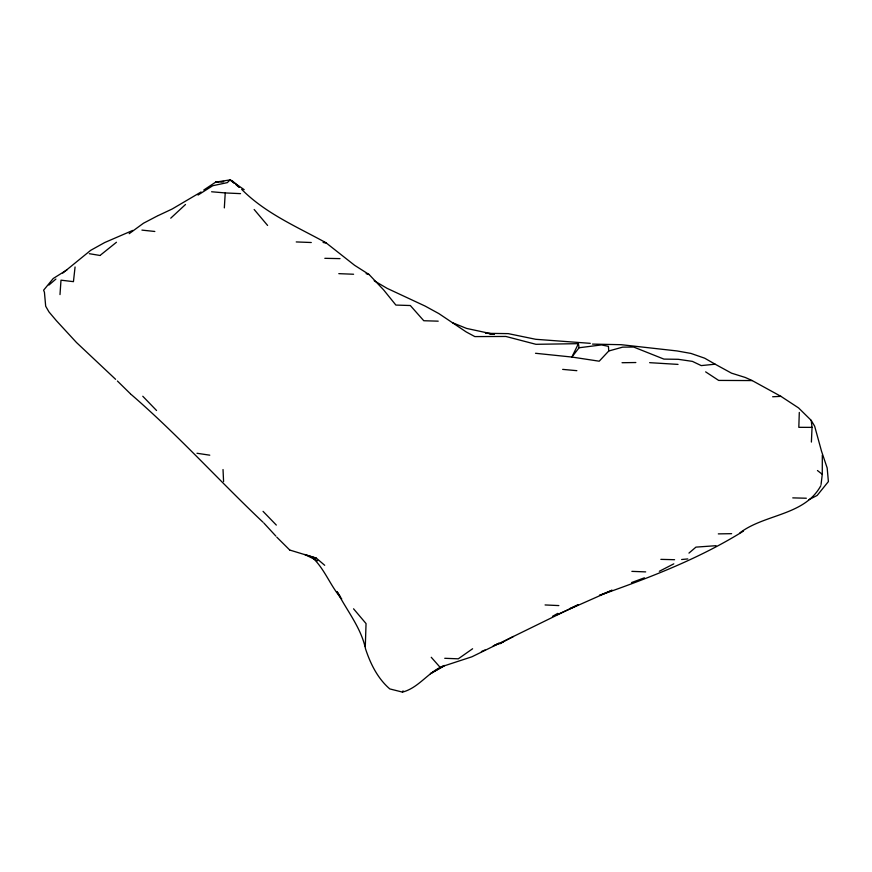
<?xml version="1.0" encoding="UTF-8"?>
<svg xmlns="http://www.w3.org/2000/svg" width="872" height="872" viewBox="0 0 872 872"><rect width="100%" height="100%" fill="white"/><g stroke="black" fill="none" stroke-linecap="round" stroke-linejoin="round"><path stroke-width="1.31" d="M822.318 455.13L822.274 474.292L821.053 484.472M365.303 646.544L366.044 623.578L353.563 608.809M799.297 412.434L798.817 427.324L812.05 427.378L811.385 442.071M224.333 207.896L225.227 192.93L211.602 191.764M59.994 294.583L60.996 280.174L73.444 281.656L75.068 266.995M340.527 596.895L337.159 591.783C346.914 610.792 361.062 627.557 365.586 649.019C370.502 663.919 377.729 678.525 389.795 688.924L402.45 692.096L403.06 690.842M374.186 280.74L387.081 288.338L425.089 306.061L438.889 313.615L466.204 331.938L474.858 336.592L505.88 336.461L535.953 344.309L578.398 343.666L571.89 357.051L535.506 353.28M820.846 485.66C804.507 515.657 765.027 513.837 739.947 532.814M608.765 350.991L608.416 346.348L601.495 344.92L579.095 347.754L571.89 357.051L599.206 361.204L608.765 350.991L622.63 347.143L633.639 347.034L663.919 359.101L678.242 359.308L692.379 361.379L701.23 365.597L715.149 364.202L731.543 373.172L745.277 377.467L752.187 380.574L780.931 396.357L798.556 407.911L811.211 420.38L814.655 426.19L821.522 451.206L827.168 467.959L828.4 481.573L817.184 495.427L809.063 499.623M239.429 187.142L232.682 181.191L230.077 179.905L227.32 182.63L212.746 185.714L198.053 195.055M170.738 218.185L185.496 204.495M48.919 285.046L55.906 279.062M688.956 553.099L695.943 547.125L716.065 545.687M430.648 673.522L444.469 665.467C428.566 671.342 418.952 687.943 402.45 692.096M100.716 254.907L116.456 242.263M62.773 273.078L90.666 250.351L104.684 242.547L132.816 230.404M472.602 648.757L458.28 658.818L444.742 658.295M129.165 233.696L143.488 223.221L157.08 216.103M203.775 190.02L215.657 182.139L223.624 181.474M66.97 269.851L53.236 278.495L43.6 290.213L44.428 292.251L45.682 306.203L48.963 311.904L56.418 320.722L76.485 342.511L115.605 379.32M743.434 531.113C698.592 559.017 649.106 577.896 599.478 595.38L612.155 590.213L556.805 614.793M201.094 191.971L172.166 209.008L157.81 215.755M552.456 616.373L557.797 613.365M430.376 673.696L444.371 665.816L471.905 656.79L577.874 604.917M503.558 641.694L499.678 643.743L513.466 636.473M659.341 571.28L673.794 563.846M493.105 645.999L499.1 643.22L494.544 645.324M569.732 608.623L577.951 604.896M481.409 651.548L485.05 649.989M631.535 582.583L644.397 577.82M244.182 189.682L230.077 179.905L215.657 182.139L218.273 181.997M681.642 559.519L687.779 558.93M220.899 181.845L223.515 181.703M752.187 380.574L718.67 380.421L705.633 371.864M772.636 396.76L780.931 396.357M718.31 533.882L731.619 533.675M622.041 362.719L635.841 362.534M592.513 344.102L621.256 344.702L677.01 350.936L690.973 353.433L704.707 358.207L715.149 364.202M485.497 333.311L508.223 333.627L535.746 339.295L590.279 343.339M324.82 258.319L340.004 258.624M660.867 559.366L674.579 559.704M792.757 497.879L806.338 498.228M438.202 321.168L423.781 320.733L410.331 305.527L395.877 305.069L383.636 289.907L369.118 274.538L354.577 265.284L325.932 242.721C296.752 226.655 265.459 213.389 241.653 189.355M296.24 241.936L311.282 242.514M631.873 571.367L645.672 571.89M338.805 273.655L353.585 274.244M649.629 362.665L678.034 364.398M225.227 192.93L240.541 193.639M545.076 604.95L558.843 605.582M323.283 242.547L325.932 242.721L323.283 242.263M369.118 274.538L366.12 273.677M489.257 333.976L494.359 334.401L466.575 328.417L452.568 322.749M562.658 369.379L576.861 370.676M141.929 230.11L154.824 231.472M196.985 453.266L209.781 455.184M89.326 253.698L100.138 255.485M289.798 550.058L316.383 558.178L324.7 565.296M316.383 558.178L304.699 554.483L317.637 560.827M817.456 470.531L822.274 474.292M230.077 179.905L234.121 183.196M236.138 184.842L239.168 187.306M130.942 394.275C177.419 434.365 218.447 480.058 262.973 522.175M117.404 381.01L130.462 393.839M276.816 537.174L289.657 549.949M263.061 511.352L276.315 525.075M142.779 396.248L156.546 410.494M263.835 523.004L275.825 536.051M312.558 557.655C325.005 569.416 330.444 586.213 341.726 598.879M431.248 657.281L440.229 667.462M254.155 209.487L267.595 225.434M578.398 343.666L579.095 347.754M811.211 420.38L812.05 427.378M223.025 469.539L223.581 481.573"/></g></svg>
